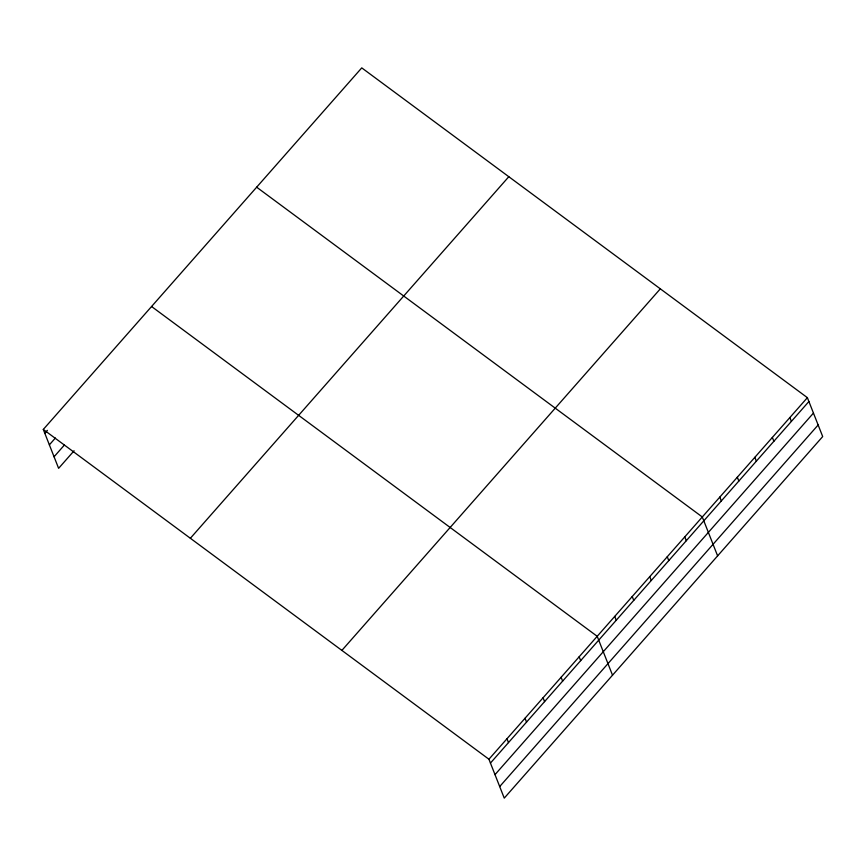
<?xml version="1.0" encoding="UTF-8"?>
<svg xmlns="http://www.w3.org/2000/svg" width="866" height="866" viewBox="0 0 866 866"><rect width="100%" height="100%" fill="white"/><g stroke="black" fill="none" stroke-linecap="round" stroke-linejoin="round"><path stroke-width="1.3" d="M43.3 429.439L361.75 67.873L807.383 397.667L822.7 436.561L504.25 798.127L488.933 759.233L43.3 429.439L58.617 468.333L74.086 450.775M44.816 433.292L47.392 430.359M49.373 444.853L55.381 438.023M54.06 456.772L64.376 445.059M190.358 538.273L508.807 176.707M341.875 650.409L660.325 288.833M488.933 759.233L807.383 397.667M490.437 763.087L808.898 401.51M494.995 774.648L813.455 413.082M499.693 786.566L818.143 424.99M256.661 187.186L702.294 516.98L717.611 555.875M151.572 306.51L597.204 636.304L612.522 675.199M789.868 417.553L791.383 421.396M772.353 437.438L773.868 441.281M754.838 457.324L756.354 461.177M737.323 477.209L738.839 481.063M719.808 497.095L721.324 500.949M684.779 536.877L686.294 540.72M667.264 556.762L668.779 560.605M649.749 576.648L651.264 580.491M632.234 596.533L633.75 600.376M614.719 616.419L616.235 620.262M579.159 656.796L580.675 660.639M561.114 677.277L562.629 681.131M543.069 697.769L544.584 701.622M525.023 718.26L526.539 722.103M506.978 738.752L508.494 742.595"/></g></svg>
